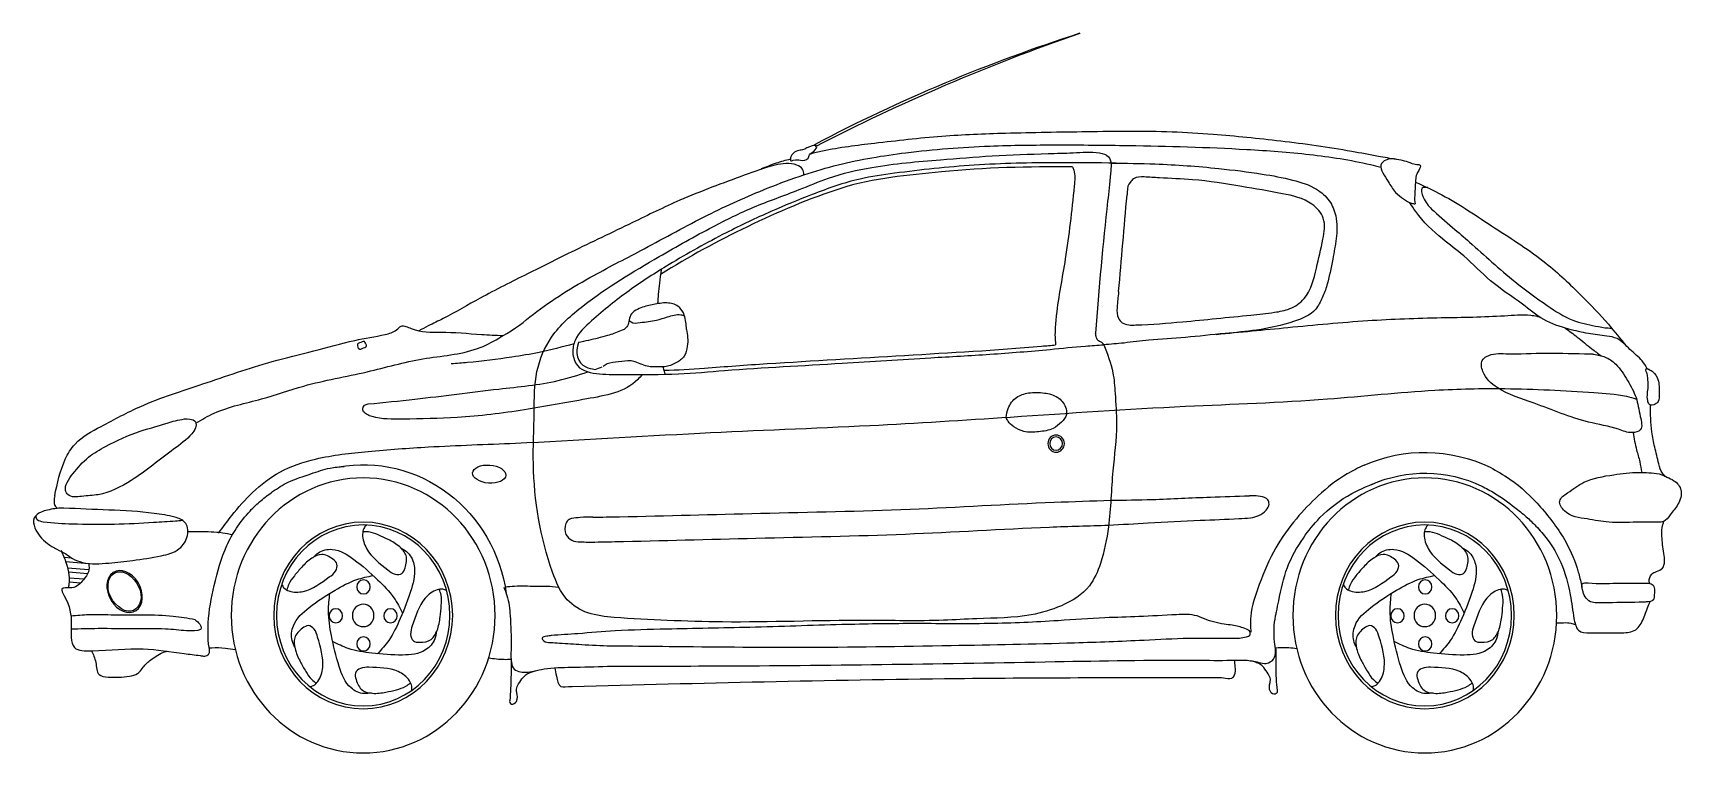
# Model space of a CAD drawing. Extents: x -3.78 to 0.02, y 5.45 to 7.11.
import ezdxf

# ---------------------------------------------------------------- set-up
doc = ezdxf.new("R2010")
doc.units = 0
doc.layers.add('206', color=7, linetype='CONTINUOUS')

msp = doc.modelspace()

# ---------------------------------------------------------------- linework, layer by layer
at = {"layer": '206'}
for p, q in [((-3.7053, 5.9029), (-3.6876, 5.9014)), ((-3.7014, 5.8931), (-3.6482, 5.8886)), ((-3.6969, 5.8787), (-3.6478, 5.8746)), ((-3.6948, 5.869), (-3.6505, 5.8653)), ((-3.6932, 5.8558), (-3.6591, 5.8529)), ((-3.6931, 5.8463), (-3.6666, 5.8441))]:
    msp.add_line(p, q, dxfattribs=at)
at = {"layer": '206', "extrusion": (0, 0, -1)}
for centre, major_axis, start_param, end_param in [((-0.2176, 3.2131), (0, 4.075), 5.816263, 5.984803), ((0.1049, 2.4704), (0, 4.8845), 5.82328, 5.96363), ((-0.5749, 5.7691), (0, 0.3749), 5.884099, 6.713037), ((-3.0169, 5.7691), (0, 0.3466), 6.112815, 7.708258), ((-0.5749, 5.7691), (0, 0.327), 5.884099, 6.713037)]:
    msp.add_ellipse(centre, major_axis=major_axis, ratio=0.959877, start_param=start_param, end_param=end_param, dxfattribs=at)
for centre, major_axis in [((-1.423, 6.1641), (0, 0.0197)), ((-1.423, 6.1641), (0, 0.0153)), ((-3.0169, 5.7691), (0, 0.3162)), ((-0.5749, 5.7691), (0, 0.3162)), ((-3.0169, 5.7691), (0, 0.2144)), ((-3.0169, 5.7691), (0, 0.2079)), ((-0.5749, 5.7691), (0, 0.2144)), ((-0.5749, 5.7691), (0, 0.2079)), ((-3.0162, 5.8346), (0, 0.0162)), ((-0.5741, 5.8346), (0, 0.0162)), ((-3.0798, 5.7683), (0, 0.0162)), ((-3.0169, 5.7691), (0, 0.0258)), ((-2.954, 5.7683), (0, 0.0162)), ((-0.6378, 5.7683), (0, 0.0162)), ((-0.5749, 5.7691), (0, 0.0258)), ((-0.512, 5.7683), (0, 0.0162)), ((-3.0162, 5.7036), (0, 0.0162)), ((-0.5741, 5.7036), (0, 0.0162))]:
    msp.add_ellipse(centre, major_axis=major_axis, ratio=0.959877, dxfattribs=at)
at = {"layer": '206'}
for centre, major_axis, ratio, start_param, end_param in [((-2.7271, 6.094), (-0.0382, 0.0029), 0.542482, 0.004368194724994279, 6.287553501904581), ((-3.5658, 5.8241), (-0.0247, 0.0448), 0.725006, 0.056714, 6.339899)]:
    msp.add_ellipse(centre, major_axis=major_axis, ratio=ratio, start_param=start_param, end_param=end_param, dxfattribs=at)
for points, knots in [([(-0.6404, 6.8171), (-0.6542, 6.8195), (-0.6884, 6.8254), (-0.7766, 6.8425), (-0.9035, 6.8598), (-1.0413, 6.8737), (-1.19, 6.8832), (-1.3493, 6.8807), (-1.526, 6.8783), (-1.6892, 6.8718), (-1.8292, 6.8555), (-1.9308, 6.8437), (-1.9795, 6.832), (-1.9891, 6.8296)], [0, 0, 0, 0, 0.03388, 0.084444, 0.218048, 0.344664, 0.42105, 0.579932, 0.731759, 0.850568, 0.976761, 1.074341, 1.098331, 1.098331, 1.098331, 1.098331]), ([(-2.6985, 6.4105), (-2.666, 6.428), (-2.6044, 6.4818), (-2.497, 6.5469), (-2.3603, 6.6165), (-2.2299, 6.6891), (-2.1066, 6.7448), (-2.0057, 6.7821), (-1.9001, 6.8136), (-1.7569, 6.8364), (-1.5886, 6.8495), (-1.4176, 6.8512), (-1.2206, 6.8495), (-1.0267, 6.8441), (-0.8409, 6.8309), (-0.738, 6.8149), (-0.6841, 6.8019), (-0.6762, 6.7999)], [0, 0, 0, 0, 0.06274, 0.195085, 0.300258, 0.432964, 0.554203, 0.6265, 0.693156, 0.820888, 0.977767, 1.103117, 1.236477, 1.456752, 1.574411, 1.689139, 1.708898, 1.708898, 1.708898, 1.708898]), ([(-1.3136, 6.3913), (-1.3051, 6.3702), (-1.2908, 6.3343), (-1.287, 6.2719), (-1.2809, 6.1967), (-1.2954, 6.0947), (-1.2978, 5.9866), (-1.3157, 5.8973), (-1.346, 5.8267), (-1.4086, 5.789), (-1.497, 5.7628), (-1.5894, 5.7633), (-1.7157, 5.7552), (-1.911, 5.7605), (-2.1227, 5.7511), (-2.3158, 5.7572), (-2.4191, 5.7624), (-2.499, 5.7702), (-2.5561, 5.8042), (-2.6063, 5.9254), (-2.6302, 6.0728), (-2.6229, 6.2277), (-2.6238, 6.3285), (-2.5855, 6.4184), (-2.4843, 6.5067), (-2.3555, 6.5834), (-2.2242, 6.6578), (-2.1172, 6.7107), (-2.0262, 6.7419), (-1.9377, 6.7801), (-1.8286, 6.8051), (-1.7022, 6.8156), (-1.5671, 6.8266), (-1.4653, 6.83), (-1.4032, 6.8319), (-1.384, 6.8325)], [0.001641, 0.001641, 0.001641, 0.001641, 0.05437, 0.091598, 0.14648, 0.230352, 0.330725, 0.39821, 0.442961, 0.506097, 0.56469, 0.666423, 0.728208, 0.872874, 1.14036, 1.24327, 1.342181, 1.392241, 1.43716, 1.493607, 1.690089, 1.783283, 1.855582, 1.923075, 2.004533, 2.170821, 2.284321, 2.367672, 2.458367, 2.516957, 2.600128, 2.728425, 2.825072, 2.929399, 2.976055, 2.976055, 2.976055, 2.976055]), ([(-2.034, 6.8155), (-2.035, 6.8197), (-2.0312, 6.8302), (-2.0194, 6.8377), (-2.0017, 6.8392), (-1.9913, 6.8479), (-1.969, 6.8509), (-1.9801, 6.8337), (-1.991, 6.8307), (-1.9931, 6.8151), (-2.0123, 6.8147), (-2.0221, 6.8181), (-2.0335, 6.8133), (-2.034, 6.8155)], [0, 0, 0, 0, 0.0124384, 0.0281813, 0.0393161, 0.0638503, 0.0736773, 0.0873486, 0.0997936, 0.1081025, 0.1259986, 0.1424676, 0.149019, 0.149019, 0.149019, 0.149019]), ([(-1.384, 6.8325), (-1.3738, 6.8332), (-1.3534, 6.8346), (-1.3265, 6.8344), (-1.2939, 6.8245), (-1.2987, 6.7734), (-1.3128, 6.6475), (-1.3255, 6.52), (-1.3321, 6.4181)], [0, 0, 0, 0, 0.0247277, 0.0494555, 0.0672845, 0.0977116, 0.1473482, 0.3840714, 0.3840714, 0.3840714, 0.3840714]), ([(-2.0034, 6.7819), (-2.0036, 6.7868), (-2.0047, 6.7971), (-2.0306, 6.8111), (-2.0782, 6.8044), (-2.1663, 6.7711), (-2.2775, 6.731), (-2.4081, 6.6665), (-2.5254, 6.6111), (-2.642, 6.5526), (-2.7409, 6.5036), (-2.8151, 6.4599), (-2.8632, 6.4369), (-2.8819, 6.4271), (-2.8892, 6.4233)], [0.0029383, 0.0029383, 0.0029383, 0.0029383, 0.0135032, 0.0265755, 0.0664685, 0.127257, 0.2550065, 0.3518371, 0.4783793, 0.5681223, 0.6664998, 0.744351, 0.775166, 0.7951163, 0.7951163, 0.7951163, 0.7951163]), ([(-1.2848, 6.8089), (-1.3294, 6.8094), (-1.4383, 6.8106), (-1.6088, 6.8072), (-1.7604, 6.7905), (-1.8861, 6.773), (-1.9804, 6.739), (-2.0827, 6.697), (-2.1934, 6.6444), (-2.3021, 6.5839), (-2.4068, 6.517), (-2.4779, 6.4593), (-2.5287, 6.4128), (-2.5375, 6.3723), (-2.524, 6.3316), (-2.4705, 6.3227), (-2.3948, 6.3227), (-2.2973, 6.3226), (-2.1312, 6.3372), (-1.9373, 6.347), (-1.734, 6.3605), (-1.5743, 6.369), (-1.4558, 6.3786), (-1.3687, 6.3876), (-1.3276, 6.3903), (-1.3136, 6.3913)], [0, 0, 0, 0, 0.10843, 0.264559, 0.414046, 0.479029, 0.57221, 0.655351, 0.746715, 0.867409, 0.955203, 1.043569, 1.090058, 1.11235, 1.137253, 1.180615, 1.227312, 1.327965, 1.414218, 1.633397, 1.799241, 1.909534, 2.022184, 2.088078, 2.122232, 2.122232, 2.122232, 2.122232]), ([(-1.3854, 6.8005), (-1.4862, 6.8007), (-1.5867, 6.7987), (-1.7643, 6.7812), (-1.8424, 6.7747), (-1.9901, 6.728), (-2.0625, 6.6965), (-2.2016, 6.6299), (-2.2683, 6.5934), (-2.3329, 6.5531)], [0.0814335, 0.0814335, 0.0814335, 0.0814335, 0.3266915, 0.3266915, 0.5165101, 0.5165101, 0.7063287, 0.7063287, 0.8899649, 0.8899649, 0.8899649, 0.8899649]), ([(-2.0343, 6.8179), (-2.0454, 6.815), (-2.0682, 6.8088), (-2.0902, 6.8), (-2.1016, 6.7955)], [1.13606968, 1.13606968, 1.13606968, 1.13606968, 1.1637912, 1.19332612, 1.19332612, 1.19332612, 1.19332612]), ([(-1.3854, 6.8005), (-1.3842, 6.798), (-1.3784, 6.7844), (-1.3863, 6.7093), (-1.3974, 6.6016), (-1.4201, 6.4911), (-1.4254, 6.4291), (-1.4258, 6.4064), (-1.4246, 6.3954), (-1.4241, 6.3911)], [0.0020031, 0.0020031, 0.0020031, 0.0020031, 0.008562, 0.0366865, 0.1680277, 0.2704138, 0.2974854, 0.3132225, 0.3233229, 0.3233229, 0.3233229, 0.3233229]), ([(-1.2969, 6.809), (-1.2629, 6.8086), (-1.1801, 6.8075), (-1.064, 6.7992), (-0.9581, 6.7859), (-0.8824, 6.7723), (-0.8281, 6.7551), (-0.7937, 6.7258), (-0.7752, 6.6827), (-0.7778, 6.6353), (-0.7872, 6.5866), (-0.7974, 6.5316), (-0.8093, 6.5023), (-0.8281, 6.4625), (-0.8874, 6.4396), (-0.9558, 6.4241), (-1.0409, 6.4171), (-1.123, 6.4075), (-1.2009, 6.4037), (-1.2633, 6.3953), (-1.2979, 6.3924), (-1.3136, 6.3911)], [0, 0, 0, 0, 0.082607, 0.201194, 0.283026, 0.34105, 0.389878, 0.421775, 0.449559, 0.490237, 0.528159, 0.575076, 0.603434, 0.627668, 0.671191, 0.744163, 0.802628, 0.877157, 0.945523, 0.991917, 1.029985, 1.029985, 1.029985, 1.029985]), ([(-0.6048, 6.808), (-0.6157, 6.8121), (-0.6353, 6.8177), (-0.662, 6.8204), (-0.6798, 6.8047), (-0.671, 6.7838), (-0.6576, 6.7653), (-0.645, 6.7413), (-0.6245, 6.7274), (-0.6097, 6.7166), (-0.5999, 6.7155), (-0.5969, 6.7152)], [0, 0, 0, 0, 0.0292874, 0.0498246, 0.0627071, 0.0767857, 0.095733, 0.1194233, 0.138101, 0.1548845, 0.1619796, 0.1619796, 0.1619796, 0.1619796]), ([(-0.607, 6.8087), (-0.6027, 6.8075), (-0.5962, 6.8056), (-0.5821, 6.8057), (-0.5883, 6.7917), (-0.5948, 6.783), (-0.5966, 6.7672), (-0.5972, 6.7511), (-0.5981, 6.7332), (-0.5988, 6.7212), (-0.5969, 6.7152)], [0, 0, 0, 0, 0.01161723, 0.01742583, 0.02725678, 0.0350271, 0.04587826, 0.06201616, 0.07328065, 0.0882351, 0.0882351, 0.0882351, 0.0882351]), ([(-1.2792, 6.5134), (-1.2806, 6.5007), (-1.2831, 6.4827), (-1.2834, 6.4546), (-1.2669, 6.4359), (-1.212, 6.4374), (-1.1168, 6.4449), (-1.0091, 6.4563), (-0.9268, 6.4645), (-0.8838, 6.4722), (-0.8397, 6.5015), (-0.8248, 6.5663), (-0.8102, 6.6258), (-0.801, 6.6823), (-0.8412, 6.7262), (-0.9104, 6.7404), (-1.0022, 6.7564), (-1.0962, 6.7719), (-1.1723, 6.7738), (-1.2163, 6.7772), (-1.242, 6.7778), (-1.2561, 6.7607), (-1.2595, 6.7541), (-1.2599, 6.7376), (-1.2599, 6.7356)], [0.1664206, 0.1664206, 0.1664206, 0.1664206, 0.1972421, 0.2160763, 0.2270051, 0.2525258, 0.3396768, 0.4678605, 0.5120192, 0.5411981, 0.5734237, 0.6323949, 0.685773, 0.7231333, 0.7559992, 0.8143371, 0.8910324, 0.9836786, 1.0455338, 1.0740268, 1.0938017, 1.1029926, 1.1217405, 1.1244822, 1.1244822, 1.1244822, 1.1244822]), ([(-0.5965, 6.7652), (-0.576, 6.7559), (-0.5123, 6.7266), (-0.4149, 6.659), (-0.3023, 6.5896), (-0.2193, 6.5093), (-0.1574, 6.4458), (-0.1251, 6.405), (-0.1116, 6.388)], [0.0047857, 0.0047857, 0.0047857, 0.0047857, 0.059248, 0.1738076, 0.2884711, 0.3762076, 0.4480715, 0.4995712, 0.4995712, 0.4995712, 0.4995712]), ([(-0.5679, 6.7527), (-0.5731, 6.7532), (-0.5865, 6.7545), (-0.5776, 6.7225), (-0.5535, 6.6964), (-0.5137, 6.6636), (-0.4503, 6.6085), (-0.3806, 6.5441), (-0.3006, 6.4856), (-0.2399, 6.446), (-0.1903, 6.4361), (-0.1605, 6.4299), (-0.1481, 6.4298), (-0.1454, 6.4298)], [0, 0, 0, 0, 0.0105039, 0.0271535, 0.0533067, 0.1046636, 0.1455251, 0.2557173, 0.3295157, 0.3841535, 0.4273104, 0.4511192, 0.4575988, 0.4575988, 0.4575988, 0.4575988]), ([(-0.0636, 6.3361), (-0.0666, 6.3427), (-0.0774, 6.36), (-0.1039, 6.379), (-0.1269, 6.4069), (-0.1627, 6.4123), (-0.1998, 6.4164), (-0.2486, 6.428), (-0.3026, 6.4455), (-0.3577, 6.492), (-0.4239, 6.534), (-0.4786, 6.5927), (-0.5412, 6.6387), (-0.5844, 6.6792), (-0.6049, 6.711), (-0.6093, 6.7179)], [0.2026405, 0.2026405, 0.2026405, 0.2026405, 0.2192984, 0.2499382, 0.2807062, 0.3006006, 0.3350786, 0.3723935, 0.4221231, 0.4704541, 0.543135, 0.6100879, 0.6597103, 0.7297642, 0.749047, 0.749047, 0.749047, 0.749047]), ([(-2.3313, 6.5643), (-2.3346, 6.5409), (-2.3379, 6.5171), (-2.3393, 6.4931), (-2.3396, 6.4861)], [0, 0, 0, 0, 0.03967992, 0.05613221, 0.05613221, 0.05613221, 0.05613221]), ([(-2.2731, 6.4267), (-2.2739, 6.4378), (-2.2751, 6.4561), (-2.2893, 6.4812), (-2.3162, 6.4898), (-2.3452, 6.4848), (-2.3745, 6.4785), (-2.4017, 6.4665), (-2.4059, 6.4455), (-2.4092, 6.4294), (-2.4303, 6.4211), (-2.4517, 6.4123), (-2.4696, 6.4085), (-2.4773, 6.4068)], [0, 0, 0, 0, 0.0316693, 0.0523733, 0.0793088, 0.1098189, 0.1394417, 0.172123, 0.1866697, 0.1995705, 0.2166966, 0.2480089, 0.2711833, 0.2711833, 0.2711833, 0.2711833]), ([(-2.4053, 6.4485), (-2.404, 6.4466), (-2.398, 6.4396), (-2.3729, 6.4435), (-2.3461, 6.4463), (-2.3156, 6.4555), (-2.2934, 6.4631), (-2.2808, 6.459), (-2.2779, 6.458)], [0.0047231, 0.0047231, 0.0047231, 0.0047231, 0.0100424, 0.027011, 0.0578189, 0.0794483, 0.104035, 0.1113947, 0.1113947, 0.1113947, 0.1113947]), ([(-1.0547, 6.4152), (-0.9997, 6.4205), (-0.8836, 6.4316), (-0.7112, 6.4484), (-0.5449, 6.4541), (-0.42, 6.4553), (-0.3466, 6.4615), (-0.3194, 6.4579), (-0.3126, 6.4556), (-0.3104, 6.4548)], [0, 0, 0, 0, 0.1342654, 0.2833854, 0.4206668, 0.5385535, 0.5873532, 0.5989191, 0.6047132, 0.6047132, 0.6047132, 0.6047132]), ([(-3.7266, 6.0437), (-3.7206, 6.0726), (-3.7119, 6.1153), (-3.6758, 6.1743), (-3.6102, 6.2084), (-3.5151, 6.2602), (-3.3801, 6.3014), (-3.249, 6.3494), (-3.1308, 6.3756), (-3.045, 6.4019), (-2.9805, 6.4109), (-2.9435, 6.4207), (-2.9275, 6.4394), (-2.8907, 6.4184), (-2.8307, 6.4227), (-2.7597, 6.4154), (-2.7122, 6.4132), (-2.6959, 6.4124)], [0, 0, 0, 0, 0.0684593, 0.1012313, 0.1591526, 0.2412368, 0.3640021, 0.4987977, 0.5791386, 0.6574309, 0.7153668, 0.7380889, 0.7486351, 0.7680872, 0.8233096, 0.8993854, 0.939112, 0.939112, 0.939112, 0.939112]), ([(-3.4018, 6.211), (-3.3879, 6.2194), (-3.341, 6.2467), (-3.2537, 6.2629), (-3.1394, 6.3044), (-3.013, 6.325), (-2.8821, 6.3637), (-2.7757, 6.3692), (-2.7174, 6.3987), (-2.699, 6.4104), (-2.6959, 6.4124)], [0.0058123, 0.0058123, 0.0058123, 0.0058123, 0.0445156, 0.1360801, 0.2181084, 0.3388695, 0.4455689, 0.549084, 0.5925664, 0.6014621, 0.6014621, 0.6014621, 0.6014621]), ([(-2.2731, 6.4267), (-2.272, 6.4204), (-2.2698, 6.4075), (-2.271, 6.3867), (-2.276, 6.3629), (-2.2983, 6.3486), (-2.3202, 6.3393), (-2.3406, 6.3414), (-2.3567, 6.3399), (-2.3722, 6.3444), (-2.3864, 6.3505), (-2.4057, 6.3569), (-2.4285, 6.3505), (-2.4513, 6.3506), (-2.462, 6.3437), (-2.4651, 6.3417)], [0, 0, 0, 0, 0.0184073, 0.0375167, 0.0602951, 0.0844344, 0.1118974, 0.1301367, 0.1449018, 0.1600695, 0.1776541, 0.1911366, 0.2199163, 0.2463312, 0.2572116, 0.2572116, 0.2572116, 0.2572116]), ([(-1.3128, 6.3894), (-1.3136, 6.3915), (-1.3161, 6.397), (-1.3258, 6.3987), (-1.331, 6.4081), (-1.332, 6.4145), (-1.3321, 6.4181)], [0.0027113, 0.0027113, 0.0027113, 0.0027113, 0.00779389, 0.01689477, 0.02326632, 0.03175006, 0.03175006, 0.03175006, 0.03175006]), ([(-0.2521, 6.4298), (-0.2427, 6.423), (-0.2217, 6.408), (-0.1953, 6.3851), (-0.1766, 6.3714), (-0.1692, 6.3661)], [0.00498674, 0.00498674, 0.00498674, 0.00498674, 0.03283304, 0.06684815, 0.08846244, 0.08846244, 0.08846244, 0.08846244]), ([(-3.0094, 6.3884), (-3.0111, 6.385), (-3.0176, 6.3843), (-3.024, 6.3802), (-3.0268, 6.3823), (-3.0297, 6.3836), (-3.0298, 6.388), (-3.0308, 6.3936), (-3.0248, 6.396), (-3.0202, 6.3975), (-3.0138, 6.4005), (-3.0123, 6.3957), (-3.0105, 6.3932), (-3.0098, 6.3914), (-3.0092, 6.3896), (-3.0092, 6.3888), (-3.0094, 6.3884)], [0, 0, 0, 0, 0.01104914, 0.01733658, 0.01949992, 0.0207353, 0.02669154, 0.03018667, 0.0358441, 0.04208958, 0.04733893, 0.05191555, 0.05351608, 0.05664671, 0.05752234, 0.05879912, 0.05879912, 0.05879912, 0.05879912]), ([(-2.5323, 6.3932), (-2.5587, 6.3862), (-2.6058, 6.3738), (-2.6876, 6.3604), (-2.7551, 6.3518), (-2.8017, 6.3482), (-2.8142, 6.3472)], [0.0023467, 0.0023467, 0.0023467, 0.0023467, 0.0686168, 0.1203147, 0.2034476, 0.233899, 0.233899, 0.233899, 0.233899]), ([(-2.5219, 6.3962), (-2.5301, 6.375), (-2.5248, 6.3491), (-2.4985, 6.3376), (-2.4912, 6.3359), (-2.4835, 6.3347)], [1.09149085, 1.09149085, 1.09149085, 1.09149085, 1.15337604, 1.15337604, 1.17246805, 1.17246805, 1.17246805, 1.17246805]), ([(-2.3249, 6.3327), (-2.2939, 6.3336), (-2.2629, 6.3352), (-2.184, 6.3412), (-2.1357, 6.345), (-1.9822, 6.3546), (-1.8769, 6.3605), (-1.6664, 6.3734), (-1.5612, 6.3785), (-1.4456, 6.3891), (-1.4349, 6.3901), (-1.4241, 6.3911)], [1.3014433, 1.3014433, 1.3014433, 1.3014433, 1.3768429, 1.3768429, 1.4943147, 1.4943147, 1.7505419, 1.7505419, 2.0067691, 2.0067691, 2.032994, 2.032994, 2.032994, 2.032994]), ([(-0.1946, 6.3707), (-0.2282, 6.3707), (-0.2932, 6.3737), (-0.3714, 6.3692), (-0.4239, 6.3722), (-0.4476, 6.3536), (-0.4411, 6.3187), (-0.3982, 6.2806), (-0.3096, 6.2547), (-0.2197, 6.2144), (-0.1406, 6.203), (-0.1036, 6.1864), (-0.0713, 6.194), (-0.0816, 6.2335), (-0.0862, 6.2699), (-0.1087, 6.3105), (-0.1279, 6.3403), (-0.1504, 6.3597), (-0.1683, 6.3667), (-0.1844, 6.3689), (-0.1917, 6.3708), (-0.1946, 6.3707)], [0, 0, 0, 0, 0.1006808, 0.1939959, 0.2386173, 0.2516628, 0.2762246, 0.3248461, 0.4162559, 0.5482451, 0.6188224, 0.6515806, 0.6709907, 0.700428, 0.7432718, 0.7860694, 0.8307322, 0.8464489, 0.8728914, 0.8866173, 0.8952985, 0.8952985, 0.8952985, 0.8952985]), ([(-0.0591, 6.3342), (-0.0559, 6.3329), (-0.0467, 6.3282), (-0.0348, 6.308), (-0.0362, 6.2845), (-0.0347, 6.2619), (-0.0456, 6.2537), (-0.0587, 6.2506), (-0.0634, 6.2654), (-0.0631, 6.279), (-0.0603, 6.2968), (-0.0623, 6.3126), (-0.0626, 6.326), (-0.0673, 6.3314), (-0.0665, 6.3348), (-0.066, 6.3356)], [0.006831, 0.006831, 0.006831, 0.006831, 0.0151402, 0.0318556, 0.0572132, 0.0716062, 0.0788585, 0.0890778, 0.0972719, 0.1094913, 0.1221701, 0.138474, 0.1471768, 0.1520965, 0.1542054, 0.1542054, 0.1542054, 0.1542054]), ([(-0.0591, 6.3342), (-0.0595, 6.3344), (-0.0603, 6.3349), (-0.0617, 6.3354), (-0.0631, 6.3359), (-0.0642, 6.3364), (-0.0651, 6.3365), (-0.0657, 6.336), (-0.066, 6.3356), (-0.0662, 6.3354)], [0.000515855, 0.000515855, 0.000515855, 0.000515855, 0.00155596, 0.002811003, 0.004102968, 0.005095025, 0.005775825, 0.006201052, 0.006889261, 0.006889261, 0.006889261, 0.006889261]), ([(-3.0055, 6.2552), (-2.9696, 6.2587), (-2.8693, 6.2685), (-2.7242, 6.2889), (-2.5894, 6.3008), (-2.5226, 6.3215), (-2.5, 6.3291)], [0.0055861, 0.0055861, 0.0055861, 0.0055861, 0.0930272, 0.2504083, 0.362235, 0.4198338, 0.4198338, 0.4198338, 0.4198338]), ([(-2.3753, 6.3228), (-2.3785, 6.3188), (-2.4094, 6.2826), (-2.5126, 6.2658), (-2.6482, 6.2395), (-2.791, 6.2224), (-2.9071, 6.2206), (-2.976, 6.2196), (-3.0006, 6.2274), (-3.0026, 6.228)], [0.0062226, 0.0062226, 0.0062226, 0.0062226, 0.0181756, 0.1194494, 0.2373778, 0.3634582, 0.464687, 0.522253, 0.5274199, 0.5274199, 0.5274199, 0.5274199]), ([(-3.3499, 5.9582), (-3.3398, 5.9719), (-3.3156, 6.0049), (-3.2711, 6.0551), (-3.2077, 6.1043), (-3.1155, 6.1349), (-2.9999, 6.1474), (-2.8466, 6.1587), (-2.5919, 6.1669), (-2.2537, 6.1899), (-1.8736, 6.203), (-1.5013, 6.2266), (-1.1508, 6.251), (-0.8249, 6.261), (-0.5809, 6.2882), (-0.3759, 6.2925), (-0.2294, 6.2847), (-0.1276, 6.2778), (-0.0957, 6.2689), (-0.088, 6.2665)], [0, 0, 0, 0, 0.040473, 0.09676, 0.159229, 0.22996, 0.328711, 0.441449, 0.603548, 0.947988, 1.26533, 1.527909, 1.854542, 2.11917, 2.320185, 2.4506, 2.616813, 2.677591, 2.697114, 2.697114, 2.697114, 2.697114]), ([(-1.5379, 6.2246), (-1.5369, 6.2315), (-1.5338, 6.249), (-1.5162, 6.273), (-1.4839, 6.2825), (-1.4515, 6.2819), (-1.4188, 6.2741), (-1.4014, 6.2527), (-1.3967, 6.229), (-1.411, 6.2118), (-1.4318, 6.1953), (-1.4633, 6.1909), (-1.4951, 6.1889), (-1.5188, 6.2006), (-1.5327, 6.2127), (-1.5365, 6.2213), (-1.5377, 6.2246)], [0.0029515, 0.0029515, 0.0029515, 0.0029515, 0.019154, 0.0444826, 0.0681378, 0.0976968, 0.1236411, 0.1463362, 0.1597179, 0.175797, 0.195239, 0.223046, 0.2508018, 0.2713177, 0.2853942, 0.2934528, 0.2934528, 0.2934528, 0.2934528]), ([(-3.4586, 6.214), (-3.4822, 6.2062), (-3.5345, 6.1937), (-3.5978, 6.1651), (-3.6516, 6.1339), (-3.6792, 6.1023), (-3.6979, 6.0773), (-3.7044, 6.0586), (-3.6925, 6.0388), (-3.661, 6.0441), (-3.6124, 6.0451), (-3.5554, 6.074), (-3.501, 6.1141), (-3.4548, 6.15), (-3.4188, 6.176), (-3.402, 6.1984), (-3.4002, 6.2162), (-3.4195, 6.2229), (-3.4378, 6.2188), (-3.4522, 6.2161), (-3.4586, 6.214)], [0, 0, 0, 0, 0.0742657, 0.160568, 0.2061963, 0.2578056, 0.2810757, 0.29908, 0.3098959, 0.341669, 0.379902, 0.4622785, 0.5217252, 0.5814805, 0.6355298, 0.6509663, 0.6639475, 0.678472, 0.7017488, 0.7218455, 0.7218455, 0.7218455, 0.7218455]), ([(-3.0026, 6.228), (-3.0049, 6.2293), (-3.0104, 6.2323), (-3.0183, 6.2379), (-3.0183, 6.2474), (-3.0133, 6.2537), (-3.0085, 6.2548), (-3.0055, 6.2552)], [0.00651883, 0.00651883, 0.00651883, 0.00651883, 0.01285997, 0.02146369, 0.02772575, 0.03244476, 0.03949, 0.03949, 0.03949, 0.03949]), ([(-0.0169, 6.0856), (-0.0212, 6.0888), (-0.0315, 6.0966), (-0.0379, 6.1235), (-0.046, 6.1545), (-0.055, 6.1996), (-0.056, 6.2321), (-0.0555, 6.2529)], [0, 0, 0, 0, 0.012544, 0.0302863, 0.0613244, 0.0889659, 0.137167, 0.137167, 0.137167, 0.137167]), ([(-0.096, 6.1894), (-0.0937, 6.176), (-0.0896, 6.1536), (-0.0801, 6.1245), (-0.0776, 6.1055), (-0.0759, 6.098)], [0.00800178, 0.00800178, 0.00800178, 0.00800178, 0.03956874, 0.06127633, 0.07922496, 0.07922496, 0.07922496, 0.07922496]), ([(-3.3736, 5.7164), (-3.3738, 5.7284), (-3.3745, 5.7694), (-3.3596, 5.8413), (-3.3398, 5.9154), (-3.3086, 5.9716), (-3.2815, 6.0062), (-3.2525, 6.0334), (-3.2232, 6.0558), (-3.1859, 6.0795), (-3.14, 6.0931), (-3.0978, 6.109), (-3.0716, 6.1108), (-3.0607, 6.1116)], [0, 0, 0, 0, 0.0345251, 0.1178427, 0.2104224, 0.2544919, 0.303845, 0.3382645, 0.3713773, 0.4128834, 0.4681905, 0.5140037, 0.5466172, 0.5466172, 0.5466172, 0.5466172]), ([(-0.7147, 6.1146), (-0.7278, 6.1082), (-0.7657, 6.0897), (-0.8187, 6.0482), (-0.8732, 5.9904), (-0.9227, 5.9235), (-0.954, 5.846), (-0.9772, 5.7804), (-0.9757, 5.743), (-0.9752, 5.731)], [0, 0, 0, 0, 0.0432253, 0.1254681, 0.1967444, 0.2765505, 0.366429, 0.4391156, 0.4735485, 0.4735485, 0.4735485, 0.4735485]), ([(-0.4249, 6.1099), (-0.4094, 6.1013), (-0.3662, 6.0771), (-0.3063, 6.0191), (-0.2518, 5.9471), (-0.2246, 5.8835), (-0.2163, 5.8471), (-0.2138, 5.8351), (-0.2134, 5.8332)], [0, 0, 0, 0, 0.042574, 0.1189056, 0.1966371, 0.2553451, 0.2794716, 0.2839626, 0.2839626, 0.2839626, 0.2839626]), ([(-0.9162, 5.7774), (-0.9144, 5.7859), (-0.9072, 5.8202), (-0.8951, 5.8805), (-0.8586, 5.9438), (-0.8108, 6.0037), (-0.7504, 6.0494), (-0.7003, 6.0691), (-0.6784, 6.0778)], [0, 0, 0, 0, 0.0252615, 0.1011827, 0.1757102, 0.2347646, 0.3251789, 0.3952497, 0.3952497, 0.3952497, 0.3952497]), ([(-0.0359, 6.0943), (-0.0514, 6.0969), (-0.0866, 6.0999), (-0.1439, 6.0922), (-0.2039, 6.0826), (-0.2391, 6.0553), (-0.2717, 6.0342), (-0.2474, 5.9956), (-0.2025, 5.9922), (-0.1476, 5.9803), (-0.0919, 5.9842), (-0.051, 5.9829), (-0.0217, 5.9838), (-0.009, 6.0038), (0.0091, 6.023), (0.0202, 6.0559), (0.0016, 6.0792), (-0.0158, 6.0857), (-0.0268, 6.0918), (-0.033, 6.0938), (-0.0359, 6.0943)], [0, 0, 0, 0, 0.0469475, 0.1048112, 0.1752041, 0.2196581, 0.2451069, 0.2692429, 0.3244647, 0.3753857, 0.4383984, 0.4888086, 0.5015388, 0.5218979, 0.5514084, 0.582822, 0.609811, 0.6278586, 0.638338, 0.6471692, 0.6471692, 0.6471692, 0.6471692]), ([(-3.7266, 6.0437), (-3.7279, 6.0357), (-3.7297, 6.0244), (-3.7226, 6.0171), (-3.7203, 6.0151)], [0, 0, 0, 0, 0.01720367, 0.02414117, 0.02414117, 0.02414117, 0.02414117]), ([(-2.4885, 5.9948), (-2.4681, 5.9952), (-2.3396, 5.9977), (-2.0963, 6.0047), (-1.7627, 6.0108), (-1.4944, 6.0277), (-1.3405, 6.0324), (-1.2971, 6.0337)], [0, 0, 0, 0, 0.0494917, 0.3125442, 0.5916729, 0.8602974, 0.9658497, 0.9658497, 0.9658497, 0.9658497]), ([(-1.3021, 5.9767), (-1.2718, 5.9784), (-1.2016, 5.9824), (-1.1019, 5.9877), (-1.0232, 5.9904), (-0.9782, 5.993), (-0.9557, 5.9973), (-0.9409, 6.0091), (-0.9316, 6.0228), (-0.9358, 6.0391), (-0.9541, 6.0432), (-0.9681, 6.0443), (-0.9767, 6.0441), (-0.9785, 6.0441)], [0, 0, 0, 0, 0.0910254, 0.2109563, 0.2998253, 0.326703, 0.3467086, 0.3669826, 0.3817763, 0.391583, 0.4099317, 0.4304828, 0.4357614, 0.4357614, 0.4357614, 0.4357614]), ([(-1.2971, 6.0337), (-1.2654, 6.0342), (-1.189, 6.0353), (-1.0828, 6.0412), (-1.0083, 6.0432), (-0.9785, 6.0441)], [0, 0, 0, 0, 0.095246, 0.2292423, 0.3187659, 0.3187659, 0.3187659, 0.3187659]), ([(-0.4441, 6.0664), (-0.434, 6.0612), (-0.4072, 6.0476), (-0.374, 6.0221), (-0.342, 5.9973), (-0.3267, 5.9819), (-0.3194, 5.9746)], [0, 0, 0, 0, 0.0336231, 0.0894751, 0.1228985, 0.153322, 0.153322, 0.153322, 0.153322]), ([(-3.7058, 6.0158), (-3.6711, 6.0141), (-3.602, 6.0116), (-3.5155, 6.0073), (-3.4581, 5.9979), (-3.4281, 5.988), (-3.4197, 5.9694), (-3.4202, 5.9464), (-3.4402, 5.9159), (-3.4892, 5.9037), (-3.5433, 5.8957), (-3.6034, 5.889), (-3.651, 5.8859), (-3.6843, 5.898), (-3.7018, 5.9121), (-3.7225, 5.9209), (-3.7433, 5.9336), (-3.7611, 5.9503), (-3.7734, 5.9694), (-3.778, 5.9948), (-3.7595, 6.0072), (-3.7372, 6.0132), (-3.7194, 6.0156), (-3.7067, 6.0159), (-3.7058, 6.0158)], [0, 0, 0, 0, 0.1040784, 0.2083167, 0.2567579, 0.2825891, 0.2954973, 0.3128122, 0.3472407, 0.3920313, 0.4578042, 0.5129896, 0.5736666, 0.5983436, 0.616497, 0.6397797, 0.6650379, 0.6885389, 0.7105697, 0.7322615, 0.7527807, 0.7678583, 0.8027903, 0.8056789, 0.8056789, 0.8056789, 0.8056789]), ([(-3.7703, 5.9984), (-3.7697, 5.9949), (-3.7673, 5.987), (-3.7332, 5.9812), (-3.6776, 5.9791), (-3.591, 5.9777), (-3.5123, 5.9827), (-3.4601, 5.9856), (-3.438, 5.9873), (-3.4327, 5.9878)], [0.0045632, 0.0045632, 0.0045632, 0.0045632, 0.0122659, 0.0242228, 0.0783824, 0.1569543, 0.2302035, 0.2710356, 0.2840051, 0.2840051, 0.2840051, 0.2840051]), ([(-2.4885, 5.9948), (-2.4982, 5.9949), (-2.5147, 5.9952), (-2.5326, 5.9925), (-2.5453, 5.9901), (-2.5536, 5.9766), (-2.5543, 5.9556), (-2.5373, 5.9394), (-2.518, 5.9383), (-2.5054, 5.9378), (-2.4993, 5.9376)], [0, 0, 0, 0, 0.0291433, 0.0490829, 0.0548729, 0.0668073, 0.0910284, 0.1094895, 0.1291726, 0.1474641, 0.1474641, 0.1474641, 0.1474641]), ([(-3.4202, 5.9619), (-3.4116, 5.9619), (-3.3848, 5.9619), (-3.3501, 5.9621), (-3.325, 5.9565), (-3.3176, 5.9547)], [0.00142918, 0.00142918, 0.00142918, 0.00142918, 0.02252544, 0.06659995, 0.08500991, 0.08500991, 0.08500991, 0.08500991]), ([(-3.0095, 5.9768), (-3.0119, 5.9746), (-3.0169, 5.9686), (-3.0201, 5.9486), (-3.0064, 5.9092), (-2.9737, 5.8844), (-2.9457, 5.8621), (-2.9262, 5.8626), (-2.9185, 5.8829), (-2.914, 5.9069), (-2.9342, 5.9299), (-2.9574, 5.9431), (-2.9816, 5.9539), (-3.0012, 5.9617), (-3.0133, 5.9614), (-3.0177, 5.9611)], [0.0053093, 0.0053093, 0.0053093, 0.0053093, 0.0129474, 0.0238286, 0.0503388, 0.1054697, 0.1208677, 0.1333274, 0.1449686, 0.1674619, 0.1868251, 0.2117383, 0.2323657, 0.2508639, 0.2616797, 0.2616797, 0.2616797, 0.2616797]), ([(-2.4993, 5.9376), (-2.479, 5.938), (-2.3504, 5.9405), (-2.1071, 5.9475), (-1.7736, 5.9536), (-1.5033, 5.9706), (-1.3475, 5.9754), (-1.3021, 5.9767)], [0, 0, 0, 0, 0.0494917, 0.3125442, 0.5916729, 0.8602974, 0.9705823, 0.9705823, 0.9705823, 0.9705823]), ([(-0.5675, 5.9768), (-0.5698, 5.9746), (-0.5749, 5.9686), (-0.5781, 5.9486), (-0.5644, 5.9092), (-0.5317, 5.8844), (-0.5037, 5.8621), (-0.4842, 5.8626), (-0.4765, 5.8829), (-0.472, 5.9069), (-0.4922, 5.9299), (-0.5154, 5.9431), (-0.5396, 5.9539), (-0.5592, 5.9617), (-0.5713, 5.9614), (-0.5757, 5.9611)], [0.0053093, 0.0053093, 0.0053093, 0.0053093, 0.0129474, 0.0238286, 0.0503388, 0.1054697, 0.1208677, 0.1333274, 0.1449686, 0.1674619, 0.1868251, 0.2117383, 0.2323657, 0.2508639, 0.2616797, 0.2616797, 0.2616797, 0.2616797]), ([(-0.3194, 5.9746), (-0.3148, 5.9699), (-0.2919, 5.945), (-0.2587, 5.8942), (-0.2404, 5.8239), (-0.2345, 5.78), (-0.232, 5.7618)], [0.0852739, 0.0852739, 0.0852739, 0.0852739, 0.1008506, 0.1654958, 0.2260061, 0.2689655, 0.2689655, 0.2689655, 0.2689655]), ([(-0.0575, 5.8427), (-0.058, 5.8439), (-0.0599, 5.8511), (-0.0556, 5.8651), (-0.0408, 5.8699), (-0.0208, 5.8793), (-0.0253, 5.9157), (-0.0303, 5.9464), (-0.0294, 5.9721), (-0.0258, 5.9829), (-0.0249, 5.9853)], [0.0089341, 0.0089341, 0.0089341, 0.0089341, 0.0121369, 0.0264389, 0.0365588, 0.0491328, 0.0755023, 0.1064662, 0.1273474, 0.1333327, 0.1333327, 0.1333327, 0.1333327]), ([(-3.7122, 5.9181), (-3.7077, 5.9087), (-3.6996, 5.8907), (-3.6932, 5.8645), (-3.6926, 5.8449), (-3.6948, 5.8353), (-3.6956, 5.8325)], [0.0069206, 0.0069206, 0.0069206, 0.0069206, 0.03127126, 0.05332832, 0.06959326, 0.07635026, 0.07635026, 0.07635026, 0.07635026]), ([(-3.1329, 5.9017), (-3.1289, 5.9059), (-3.1169, 5.9181), (-3.0797, 5.9258), (-3.0325, 5.8955), (-2.9876, 5.8557), (-2.9476, 5.8153), (-2.9323, 5.7867), (-2.9262, 5.7746)], [0, 0, 0, 0, 0.0137409, 0.0403165, 0.0841668, 0.1414708, 0.1860541, 0.2177048, 0.2177048, 0.2177048, 0.2177048]), ([(-2.9317, 5.925), (-2.9266, 5.9223), (-2.9118, 5.9143), (-2.8933, 5.8798), (-2.9063, 5.8236), (-2.9288, 5.7668), (-2.9533, 5.7147), (-2.9747, 5.6907), (-2.9838, 5.6809)], [0, 0, 0, 0, 0.0137409, 0.0403165, 0.0841668, 0.1414708, 0.1860541, 0.2177048, 0.2177048, 0.2177048, 0.2177048]), ([(-0.6909, 5.9017), (-0.6869, 5.9059), (-0.6749, 5.9181), (-0.6377, 5.9258), (-0.5905, 5.8955), (-0.5456, 5.8557), (-0.5056, 5.8153), (-0.4903, 5.7867), (-0.4842, 5.7746)], [0, 0, 0, 0, 0.0137409, 0.0403165, 0.0841668, 0.1414708, 0.1860541, 0.2177048, 0.2177048, 0.2177048, 0.2177048]), ([(-0.4897, 5.925), (-0.4846, 5.9223), (-0.4698, 5.9143), (-0.4513, 5.8798), (-0.4643, 5.8236), (-0.4867, 5.7668), (-0.5113, 5.7147), (-0.5327, 5.6907), (-0.5418, 5.6809)], [0, 0, 0, 0, 0.0137409, 0.0403165, 0.0841668, 0.1414708, 0.1860541, 0.2177048, 0.2177048, 0.2177048, 0.2177048]), ([(-3.6483, 5.8891), (-3.6474, 5.8822), (-3.6465, 5.868), (-3.6632, 5.848), (-3.6796, 5.8281), (-3.7172, 5.8361), (-3.692, 5.7938), (-3.6856, 5.7588), (-3.6933, 5.6872), (-3.6088, 5.6874), (-3.5327, 5.6977), (-3.4477, 5.6837), (-3.4043, 5.6785), (-3.3921, 5.677)], [0.0035438, 0.0035438, 0.0035438, 0.0035438, 0.019002, 0.0361352, 0.0618444, 0.0810122, 0.093805, 0.1476717, 0.188486, 0.2211271, 0.3174823, 0.3940156, 0.4239473, 0.4239473, 0.4239473, 0.4239473]), ([(-3.2043, 5.8406), (-3.2029, 5.8376), (-3.1991, 5.8308), (-3.1818, 5.8214), (-3.1415, 5.8228), (-3.1088, 5.8475), (-3.0798, 5.8684), (-3.0742, 5.8879), (-3.0904, 5.9018), (-3.1109, 5.9136), (-3.1381, 5.9007), (-3.1574, 5.8818), (-3.1747, 5.8612), (-3.1879, 5.8442), (-3.1913, 5.8321), (-3.1925, 5.8276)], [0.0053093, 0.0053093, 0.0053093, 0.0053093, 0.0129474, 0.0238286, 0.0503388, 0.1054697, 0.1208677, 0.1333274, 0.1449686, 0.1674619, 0.1868251, 0.2117383, 0.2323657, 0.2508639, 0.2616797, 0.2616797, 0.2616797, 0.2616797]), ([(-0.7623, 5.8406), (-0.7609, 5.8376), (-0.7571, 5.8308), (-0.7398, 5.8214), (-0.6995, 5.8228), (-0.6668, 5.8475), (-0.6378, 5.8684), (-0.6322, 5.8879), (-0.6484, 5.9018), (-0.6689, 5.9136), (-0.6961, 5.9007), (-0.7154, 5.8818), (-0.7327, 5.8612), (-0.7458, 5.8442), (-0.7493, 5.8321), (-0.7505, 5.8276)], [0.0053093, 0.0053093, 0.0053093, 0.0053093, 0.0129474, 0.0238286, 0.0503388, 0.1054697, 0.1208677, 0.1333274, 0.1449686, 0.1674619, 0.1868251, 0.2117383, 0.2323657, 0.2508639, 0.2616797, 0.2616797, 0.2616797, 0.2616797]), ([(-3.5909, 5.8654), (-3.6007, 5.8589), (-3.6058, 5.8445), (-3.5994, 5.8048), (-3.5778, 5.7812), (-3.5393, 5.7767), (-3.5251, 5.7946), (-3.5313, 5.8417), (-3.5523, 5.866), (-3.5789, 5.8702), (-3.5856, 5.8689), (-3.5909, 5.8654)], [0, 0, 0, 0, 1.052124, 1.052124, 2.604761, 2.604761, 4.157399, 4.157399, 5.710037, 5.710037, 6.283185, 6.283185, 6.283185, 6.283185]), ([(-3.1738, 5.6951), (-3.1764, 5.7004), (-3.1838, 5.716), (-3.1793, 5.7552), (-3.1371, 5.7927), (-3.0869, 5.8249), (-3.0376, 5.852), (-3.0068, 5.8583), (-2.9939, 5.8607)], [0, 0, 0, 0, 0.0137409, 0.0403165, 0.0841668, 0.1414708, 0.1860541, 0.2177048, 0.2177048, 0.2177048, 0.2177048]), ([(-0.7318, 5.6951), (-0.7344, 5.7004), (-0.7418, 5.716), (-0.7373, 5.7552), (-0.6951, 5.7927), (-0.6449, 5.8249), (-0.5956, 5.852), (-0.5648, 5.8583), (-0.5519, 5.8607)], [0, 0, 0, 0, 0.0137409, 0.0403165, 0.0841668, 0.1414708, 0.1860541, 0.2177048, 0.2177048, 0.2177048, 0.2177048]), ([(-0.0817, 5.7993), (-0.109, 5.7989), (-0.1417, 5.7984), (-0.1788, 5.7978), (-0.195, 5.799), (-0.2072, 5.8118), (-0.212, 5.8256), (-0.2164, 5.8452), (-0.1772, 5.8417), (-0.1379, 5.8436), (-0.0951, 5.8433), (-0.0743, 5.8431)], [0, 0, 0, 0, 0.0816626, 0.0977458, 0.1121865, 0.1288238, 0.144894, 0.158504, 0.1722385, 0.2365744, 0.2971958, 0.2971958, 0.2971958, 0.2971958]), ([(-0.0743, 5.8431), (-0.0706, 5.8432), (-0.0633, 5.8432), (-0.0507, 5.8425), (-0.0451, 5.8293), (-0.0477, 5.8178), (-0.0465, 5.801), (-0.0631, 5.8003), (-0.0737, 5.7993), (-0.0791, 5.7993), (-0.0817, 5.7993)], [0, 0, 0, 0, 0.01113452, 0.02254015, 0.03443003, 0.04618824, 0.05807591, 0.07549408, 0.08380505, 0.09159496, 0.09159496, 0.09159496, 0.09159496]), ([(-2.9979, 5.5907), (-3.0035, 5.5899), (-3.02, 5.5873), (-3.0545, 5.6039), (-3.0756, 5.6573), (-3.0895, 5.717), (-3.099, 5.7742), (-3.0952, 5.8067), (-3.0934, 5.8202)], [0, 0, 0, 0, 0.0137409, 0.0403165, 0.0841668, 0.1414708, 0.1860541, 0.2177048, 0.2177048, 0.2177048, 0.2177048]), ([(-2.825, 5.826), (-2.8278, 5.8276), (-2.8347, 5.8307), (-2.854, 5.8277), (-2.8858, 5.802), (-2.8983, 5.7619), (-2.91, 5.7273), (-2.9035, 5.7081), (-2.8826, 5.7068), (-2.8593, 5.7097), (-2.8445, 5.7368), (-2.8397, 5.7639), (-2.8373, 5.7912), (-2.8362, 5.813), (-2.8402, 5.8249), (-2.8418, 5.8293)], [0.0053093, 0.0053093, 0.0053093, 0.0053093, 0.0129474, 0.0238286, 0.0503388, 0.1054697, 0.1208677, 0.1333274, 0.1449686, 0.1674619, 0.1868251, 0.2117383, 0.2323657, 0.2508639, 0.2616797, 0.2616797, 0.2616797, 0.2616797]), ([(-2.6936, 5.8339), (-2.6909, 5.8277), (-2.6822, 5.8069), (-2.6781, 5.7605), (-2.6755, 5.7104), (-2.6779, 5.6713), (-2.6733, 5.6419), (-2.646, 5.6369), (-2.6226, 5.6413), (-2.5882, 5.6497), (-2.5313, 5.6496), (-2.4829, 5.6514), (-2.4551, 5.6525)], [0, 0, 0, 0, 0.0195432, 0.0648818, 0.1326591, 0.1628975, 0.1805099, 0.2111352, 0.229456, 0.2541484, 0.3160001, 0.3995727, 0.3995727, 0.3995727, 0.3995727]), ([(-2.6903, 5.835), (-2.6832, 5.8357), (-2.66, 5.8376), (-2.6194, 5.836), (-2.585, 5.8371), (-2.5673, 5.8335), (-2.5668, 5.8334)], [0.0094709, 0.0094709, 0.0094709, 0.0094709, 0.0268674, 0.0659138, 0.1083657, 0.1096771, 0.1096771, 0.1096771, 0.1096771]), ([(-0.5558, 5.5907), (-0.5615, 5.5899), (-0.578, 5.5873), (-0.6124, 5.6039), (-0.6336, 5.6573), (-0.6475, 5.717), (-0.657, 5.7742), (-0.6532, 5.8067), (-0.6514, 5.8202)], [0, 0, 0, 0, 0.0137409, 0.0403165, 0.0841668, 0.1414708, 0.1860541, 0.2177048, 0.2177048, 0.2177048, 0.2177048]), ([(-0.383, 5.826), (-0.3858, 5.8276), (-0.3927, 5.8307), (-0.412, 5.8277), (-0.4438, 5.802), (-0.4563, 5.7619), (-0.468, 5.7273), (-0.4615, 5.7081), (-0.4406, 5.7068), (-0.4173, 5.7097), (-0.4025, 5.7368), (-0.3977, 5.7639), (-0.3953, 5.7912), (-0.3942, 5.813), (-0.3982, 5.8249), (-0.3998, 5.8293)], [0.0053093, 0.0053093, 0.0053093, 0.0053093, 0.0129474, 0.0238286, 0.0503388, 0.1054697, 0.1208677, 0.1333274, 0.1449686, 0.1674619, 0.1868251, 0.2117383, 0.2323657, 0.2508639, 0.2616797, 0.2616797, 0.2616797, 0.2616797]), ([(-3.4036, 5.7588), (-3.4202, 5.7626), (-3.4824, 5.7723), (-3.565, 5.7685), (-3.642, 5.7715), (-3.6754, 5.7689), (-3.6892, 5.7677)], [0, 0, 0, 0, 0.0410488, 0.1507421, 0.1986707, 0.2321684, 0.2321684, 0.2321684, 0.2321684]), ([(-1.0519, 5.752), (-1.0602, 5.7537), (-1.0761, 5.7583), (-1.1056, 5.7727), (-1.1597, 5.7703), (-1.2295, 5.7658), (-1.3206, 5.7641), (-1.4351, 5.7552), (-1.5834, 5.7485), (-1.7493, 5.7513), (-1.9328, 5.748), (-2.1209, 5.7412), (-2.2947, 5.7382), (-2.4266, 5.735), (-2.515, 5.7275), (-2.5643, 5.7243), (-2.5849, 5.723)], [0.041251, 0.041251, 0.041251, 0.041251, 0.061869, 0.081151, 0.119588, 0.189715, 0.253055, 0.340384, 0.469176, 0.61343, 0.743741, 0.915348, 1.070736, 1.16627, 1.236025, 1.286295, 1.286295, 1.286295, 1.286295]), ([(-2.4551, 5.6525), (-2.362, 5.6526), (-2.0185, 5.6531), (-1.5669, 5.6598), (-1.1816, 5.6676), (-1.0359, 5.6654), (-0.9879, 5.6673), (-0.9611, 5.663), (-0.9389, 5.6561), (-0.9137, 5.6714), (-0.9239, 5.717), (-0.9215, 5.7519), (-0.9169, 5.7743), (-0.9162, 5.7774)], [0, 0, 0, 0, 0.226251, 0.834793, 1.098393, 1.162238, 1.189324, 1.21477, 1.22845, 1.244045, 1.275031, 1.32146, 1.328914, 1.328914, 1.328914, 1.328914]), ([(-0.232, 5.7618), (-0.2309, 5.7571), (-0.2288, 5.7479), (-0.2209, 5.7286), (-0.1761, 5.7299), (-0.137, 5.7278), (-0.0874, 5.7311), (-0.0701, 5.7629), (-0.0636, 5.7861), (-0.0576, 5.7987), (-0.0566, 5.8009)], [0, 0, 0, 0, 0.0112881, 0.0226234, 0.0448167, 0.1045676, 0.1304909, 0.1551029, 0.1823153, 0.1880769, 0.1880769, 0.1880769, 0.1880769]), ([(-3.4036, 5.7588), (-3.401, 5.7571), (-3.3944, 5.7526), (-3.3854, 5.7373), (-3.4049, 5.7331), (-3.4301, 5.7339), (-3.4807, 5.7398), (-3.5481, 5.737), (-3.6194, 5.7397), (-3.6683, 5.7378), (-3.6888, 5.7377)], [0, 0, 0, 0, 0.0081568, 0.0204191, 0.0269088, 0.0481309, 0.0870418, 0.1470537, 0.2131427, 0.2629889, 0.2629889, 0.2629889, 0.2629889]), ([(-3.1401, 5.6055), (-3.1369, 5.606), (-3.1295, 5.6077), (-3.1156, 5.6219), (-3.1044, 5.6622), (-3.1169, 5.7023), (-3.127, 5.7375), (-3.1431, 5.749), (-3.1607, 5.7373), (-3.1779, 5.7206), (-3.1745, 5.6896), (-3.1632, 5.6647), (-3.1497, 5.6412), (-3.1383, 5.6229), (-3.1283, 5.6157), (-3.1246, 5.6132)], [0.0053093, 0.0053093, 0.0053093, 0.0053093, 0.0129474, 0.0238286, 0.0503388, 0.1054697, 0.1208677, 0.1333274, 0.1449686, 0.1674619, 0.1868251, 0.2117383, 0.2323657, 0.2508639, 0.2616797, 0.2616797, 0.2616797, 0.2616797]), ([(-2.8482, 5.7329), (-2.8491, 5.727), (-2.8519, 5.7098), (-2.8777, 5.6808), (-2.933, 5.6764), (-2.9917, 5.6811), (-3.0469, 5.6893), (-3.0754, 5.7031), (-3.0872, 5.7091)], [0, 0, 0, 0, 0.0137409, 0.0403165, 0.0841668, 0.1414708, 0.1860541, 0.2177048, 0.2177048, 0.2177048, 0.2177048]), ([(-1.0015, 5.7168), (-0.9964, 5.7177), (-0.988, 5.7193), (-0.9759, 5.7227), (-0.9763, 5.7351), (-0.9898, 5.7393), (-1.003, 5.744), (-1.0191, 5.7471), (-1.0384, 5.7486), (-1.0527, 5.7521), (-1.0607, 5.7541)], [0.00633418, 0.00633418, 0.00633418, 0.00633418, 0.01955391, 0.02715275, 0.03206602, 0.04372137, 0.05588241, 0.0677192, 0.08302473, 0.10310303, 0.10310303, 0.10310303, 0.10310303]), ([(-0.6981, 5.6055), (-0.6949, 5.606), (-0.6875, 5.6077), (-0.6736, 5.6219), (-0.6624, 5.6622), (-0.6749, 5.7023), (-0.685, 5.7375), (-0.701, 5.749), (-0.7187, 5.7373), (-0.7359, 5.7206), (-0.7325, 5.6896), (-0.7212, 5.6647), (-0.7077, 5.6412), (-0.6963, 5.6229), (-0.6863, 5.6157), (-0.6826, 5.6132)], [0.0053093, 0.0053093, 0.0053093, 0.0053093, 0.0129474, 0.0238286, 0.0503388, 0.1054697, 0.1208677, 0.1333274, 0.1449686, 0.1674619, 0.1868251, 0.2117383, 0.2323657, 0.2508639, 0.2616797, 0.2616797, 0.2616797, 0.2616797]), ([(-0.4062, 5.7329), (-0.4071, 5.727), (-0.4099, 5.7098), (-0.4357, 5.6808), (-0.491, 5.6764), (-0.5497, 5.6811), (-0.6049, 5.6893), (-0.6334, 5.7031), (-0.6451, 5.7091)], [0, 0, 0, 0, 0.0137409, 0.0403165, 0.0841668, 0.1414708, 0.1860541, 0.2177048, 0.2177048, 0.2177048, 0.2177048]), ([(-0.2282, 5.7473), (-0.2314, 5.7488), (-0.2403, 5.752), (-0.2553, 5.7517), (-0.2665, 5.7514), (-0.2718, 5.7513)], [0.00907133, 0.00907133, 0.00907133, 0.00907133, 0.01756639, 0.03193385, 0.04491894, 0.04491894, 0.04491894, 0.04491894]), ([(-3.3921, 5.677), (-3.3886, 5.6762), (-3.3819, 5.6745), (-3.3664, 5.6807), (-3.3727, 5.6994), (-3.3736, 5.7121), (-3.3736, 5.7164)], [0, 0, 0, 0, 0.0089282, 0.01659399, 0.03469765, 0.04455287, 0.04455287, 0.04455287, 0.04455287]), ([(-3.3709, 5.6945), (-3.3689, 5.6947), (-3.3567, 5.6957), (-3.3365, 5.6947), (-3.3186, 5.6919), (-3.3109, 5.6906)], [0.00484179, 0.00484179, 0.00484179, 0.00484179, 0.00956034, 0.03471455, 0.05361405, 0.05361405, 0.05361405, 0.05361405]), ([(-2.5849, 5.723), (-2.5878, 5.7223), (-2.5941, 5.721), (-2.6087, 5.7192), (-2.5994, 5.707), (-2.5846, 5.7069), (-2.5554, 5.7047), (-2.5091, 5.7022), (-2.4626, 5.699), (-2.433, 5.6992), (-2.4256, 5.6992)], [0, 0, 0, 0, 0.0099589, 0.0215388, 0.0280209, 0.0441662, 0.0651884, 0.1162474, 0.182877, 0.2050643, 0.2050643, 0.2050643, 0.2050643]), ([(-2.4256, 5.6992), (-2.3882, 5.6988), (-2.2502, 5.6974), (-1.9964, 5.6945), (-1.6855, 5.6997), (-1.4218, 5.7044), (-1.2399, 5.7113), (-1.1146, 5.7182), (-1.0414, 5.7169), (-1.0025, 5.7168), (-1.0015, 5.7168)], [0, 0, 0, 0, 0.091006, 0.335372, 0.616971, 0.846818, 0.976372, 1.059544, 1.151786, 1.154133, 1.154133, 1.154133, 1.154133]), ([(-0.9179, 5.6912), (-0.9179, 5.6683), (-0.9179, 5.6364), (-0.916, 5.6042), (-0.914, 5.5912), (-0.9213, 5.5853), (-0.935, 5.5956), (-0.9316, 5.6105), (-0.9292, 5.6243), (-0.9362, 5.6362), (-0.944, 5.6481), (-0.9533, 5.6571), (-0.9625, 5.661), (-0.9697, 5.6631), (-0.9744, 5.6646), (-0.976, 5.6651)], [0, 0, 0, 0, 0.0529103, 0.0737672, 0.0773295, 0.0819693, 0.0920702, 0.1081119, 0.1140788, 0.1244495, 0.1384667, 0.1485831, 0.1544353, 0.162518, 0.1665156, 0.1665156, 0.1665156, 0.1665156]), ([(-0.9187, 5.6945), (-0.9144, 5.695), (-0.898, 5.6965), (-0.8815, 5.6949), (-0.8695, 5.6931)], [0.00663334, 0.00663334, 0.00663334, 0.00663334, 0.01725726, 0.04661291, 0.04661291, 0.04661291, 0.04661291]), ([(-3.6424, 5.6877), (-3.6379, 5.6796), (-3.6301, 5.6625), (-3.6307, 5.6301), (-3.5926, 5.6261), (-3.5654, 5.6273), (-3.5324, 5.6335), (-3.5205, 5.6565), (-3.4977, 5.6726), (-3.4799, 5.6847), (-3.4684, 5.6868), (-3.4676, 5.6869)], [0.007956, 0.007956, 0.007956, 0.007956, 0.0300973, 0.0523428, 0.0697769, 0.1095647, 0.1255285, 0.1460906, 0.1656663, 0.1930158, 0.1949275, 0.1949275, 0.1949275, 0.1949275]), ([(-2.7281, 5.6717), (-2.7163, 5.67), (-2.6992, 5.6677), (-2.682, 5.6683), (-2.6768, 5.6686)], [0.00596186, 0.00596186, 0.00596186, 0.00596186, 0.0349211, 0.04773332, 0.04773332, 0.04773332, 0.04773332]), ([(-2.6768, 5.6686), (-2.6768, 5.6457), (-2.6768, 5.6138), (-2.6787, 5.5817), (-2.6807, 5.5686), (-2.6734, 5.5628), (-2.6597, 5.5731), (-2.663, 5.588), (-2.6655, 5.6018), (-2.6585, 5.6137), (-2.6506, 5.6256), (-2.6413, 5.6345), (-2.6321, 5.6385), (-2.6256, 5.6404), (-2.6215, 5.6417), (-2.6205, 5.642)], [0, 0, 0, 0, 0.0529103, 0.0737672, 0.0773295, 0.0819693, 0.0920702, 0.1081119, 0.1140788, 0.1244495, 0.1384667, 0.1485831, 0.1544353, 0.162518, 0.1650076, 0.1650076, 0.1650076, 0.1650076]), ([(-1.0548, 5.6267), (-1.0494, 5.6268), (-1.0377, 5.6268), (-1.0213, 5.6213), (-1.009, 5.6344), (-1.0115, 5.6501), (-1.0117, 5.6614), (-1.0118, 5.6664)], [0, 0, 0, 0, 0.01343253, 0.02897375, 0.03672387, 0.05135922, 0.06322635, 0.06322635, 0.06322635, 0.06322635]), ([(-2.9057, 5.5965), (-2.9051, 5.5998), (-2.9043, 5.6076), (-2.913, 5.6258), (-2.9464, 5.6493), (-2.9868, 5.6494), (-3.022, 5.6502), (-3.0375, 5.6379), (-3.0323, 5.6167), (-3.0224, 5.5946), (-2.9931, 5.5884), (-2.9668, 5.5919), (-2.9412, 5.598), (-2.921, 5.6037), (-2.9113, 5.6113), (-2.9079, 5.6142)], [0.0053093, 0.0053093, 0.0053093, 0.0053093, 0.0129474, 0.0238286, 0.0503388, 0.1054697, 0.1208677, 0.1333274, 0.1449686, 0.1674619, 0.1868251, 0.2117383, 0.2323657, 0.2508639, 0.2616797, 0.2616797, 0.2616797, 0.2616797]), ([(-2.5759, 5.6489), (-2.5749, 5.6428), (-2.5725, 5.6279), (-2.5664, 5.5998), (-2.5488, 5.6058), (-2.5362, 5.6061)], [0.00944999, 0.00944999, 0.00944999, 0.00944999, 0.02442351, 0.04419868, 0.06239493, 0.06239493, 0.06239493, 0.06239493]), ([(-2.5362, 5.6061), (-2.2417, 5.6135), (-1.7479, 5.626), (-1.2541, 5.6265), (-1.0548, 5.6267)], [0, 0, 0, 0, 0.883902, 1.481579, 1.481579, 1.481579, 1.481579]), ([(-0.4636, 5.5965), (-0.463, 5.5998), (-0.4623, 5.6076), (-0.471, 5.6258), (-0.5043, 5.6493), (-0.5448, 5.6494), (-0.58, 5.6502), (-0.5955, 5.6379), (-0.5903, 5.6167), (-0.5804, 5.5946), (-0.5511, 5.5884), (-0.5248, 5.5919), (-0.4992, 5.598), (-0.4789, 5.6037), (-0.4693, 5.6113), (-0.4658, 5.6142)], [0.0053093, 0.0053093, 0.0053093, 0.0053093, 0.0129474, 0.0238286, 0.0503388, 0.1054697, 0.1208677, 0.1333274, 0.1449686, 0.1674619, 0.1868251, 0.2117383, 0.2323657, 0.2508639, 0.2616797, 0.2616797, 0.2616797, 0.2616797])]:
    msp.add_open_spline(points, degree=3, knots=knots, dxfattribs=at)
for points in [[(-1.2792, 6.5134), (-1.2728, 6.5875), (-1.2664, 6.6615), (-1.2599, 6.7356)], [(-2.4759, 6.4064), (-2.4912, 6.403), (-2.5066, 6.3996), (-2.5219, 6.3962)], [(-2.4835, 6.3347), (-2.4781, 6.3365), (-2.4727, 6.3384), (-2.4673, 6.3403)], [(-2.3274, 6.3406), (-2.3266, 6.338), (-2.3258, 6.3353), (-2.323, 6.324)]]:
    msp.add_open_spline(points, degree=3, dxfattribs=at)

doc.saveas('drawing.dxf')
